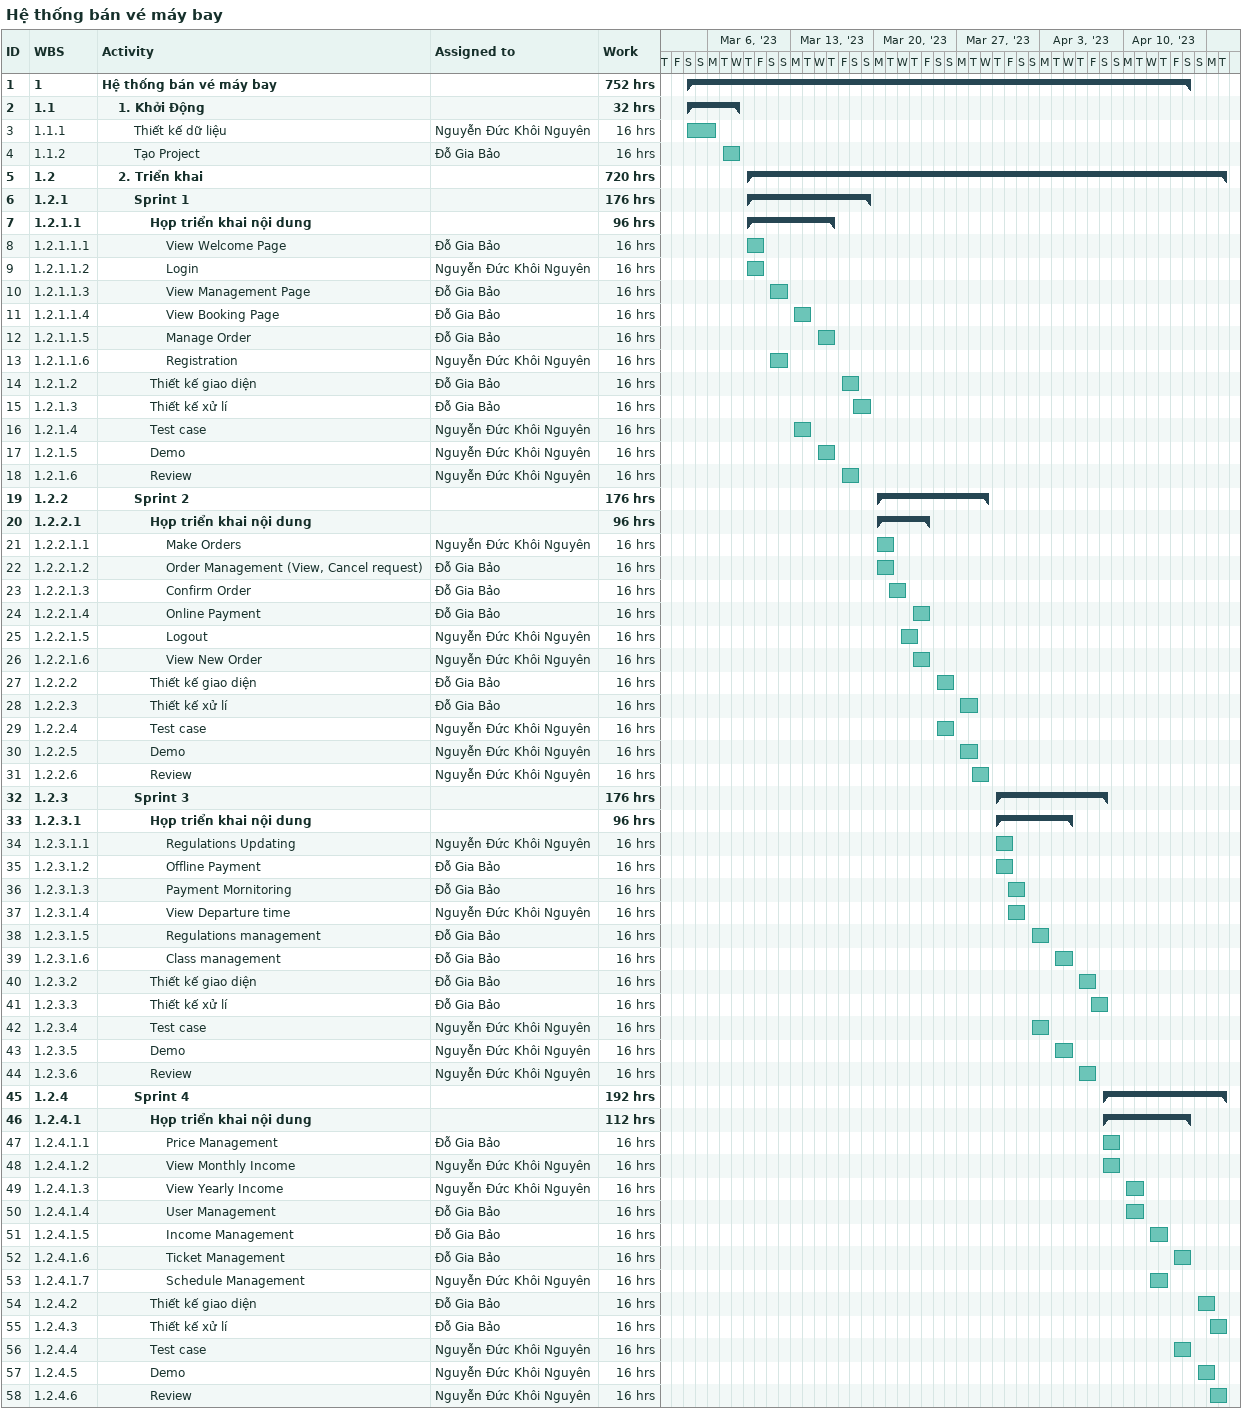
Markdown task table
Hệ thống bán vé máy bay

| ID | WBS | Task | Start | Finish | Resources | Work (h) |
|---|---|---|---|---|---|---|
| 1 | 1 | **Hệ thống bán vé máy bay** | 2023-03-04 | 2023-04-15 |  | 752 |
| 2 | 1.1 | **1. Khởi Động** | 2023-03-04 | 2023-03-08 |  | 32 |
| 3 | 1.1.1 | Thiết kế dữ liệu | 2023-03-04 | 2023-03-06 | Nguyễn Đức Khôi Nguyên | 16 |
| 4 | 1.1.2 | Tạo Project | 2023-03-07 | 2023-03-08 | Đỗ Gia Bảo | 16 |
| 5 | 1.2 | **2. Triển khai** | 2023-03-09 | 2023-04-18 |  | 720 |
| 6 | 1.2.1 | **Sprint 1** | 2023-03-09 | 2023-03-19 |  | 176 |
| 7 | 1.2.1.1 | **Họp triển khai nội dung** | 2023-03-09 | 2023-03-16 |  | 96 |
| 8 | 1.2.1.1.1 | View Welcome Page | 2023-03-09 | 2023-03-10 | Đỗ Gia Bảo | 16 |
| 9 | 1.2.1.1.2 | Login | 2023-03-09 | 2023-03-10 | Nguyễn Đức Khôi Nguyên | 16 |
| 10 | 1.2.1.1.3 | View Management Page | 2023-03-11 | 2023-03-12 | Đỗ Gia Bảo | 16 |
| 11 | 1.2.1.1.4 | View Booking Page | 2023-03-13 | 2023-03-14 | Đỗ Gia Bảo | 16 |
| 12 | 1.2.1.1.5 | Manage Order | 2023-03-15 | 2023-03-16 | Đỗ Gia Bảo | 16 |
| 13 | 1.2.1.1.6 | Registration | 2023-03-11 | 2023-03-12 | Nguyễn Đức Khôi Nguyên | 16 |
| 14 | 1.2.1.2 | Thiết kế giao diện | 2023-03-17 | 2023-03-18 | Đỗ Gia Bảo | 16 |
| 15 | 1.2.1.3 | Thiết kế xử lí | 2023-03-18 | 2023-03-19 | Đỗ Gia Bảo | 16 |
| 16 | 1.2.1.4 | Test case | 2023-03-13 | 2023-03-14 | Nguyễn Đức Khôi Nguyên | 16 |
| 17 | 1.2.1.5 | Demo | 2023-03-15 | 2023-03-16 | Nguyễn Đức Khôi Nguyên | 16 |
| 18 | 1.2.1.6 | Review | 2023-03-17 | 2023-03-18 | Nguyễn Đức Khôi Nguyên | 16 |
| 19 | 1.2.2 | **Sprint 2** | 2023-03-20 | 2023-03-29 |  | 176 |
| 20 | 1.2.2.1 | **Họp triển khai nội dung** | 2023-03-20 | 2023-03-24 |  | 96 |
| 21 | 1.2.2.1.1 | Make Orders | 2023-03-20 | 2023-03-21 | Nguyễn Đức Khôi Nguyên | 16 |
| 22 | 1.2.2.1.2 | Order Management (View, Cancel request) | 2023-03-20 | 2023-03-21 | Đỗ Gia Bảo | 16 |
| 23 | 1.2.2.1.3 | Confirm Order | 2023-03-21 | 2023-03-22 | Đỗ Gia Bảo | 16 |
| 24 | 1.2.2.1.4 | Online Payment | 2023-03-23 | 2023-03-24 | Đỗ Gia Bảo | 16 |
| 25 | 1.2.2.1.5 | Logout | 2023-03-22 | 2023-03-23 | Nguyễn Đức Khôi Nguyên | 16 |
| 26 | 1.2.2.1.6 | View New Order | 2023-03-23 | 2023-03-24 | Nguyễn Đức Khôi Nguyên | 16 |
| 27 | 1.2.2.2 | Thiết kế giao diện | 2023-03-25 | 2023-03-26 | Đỗ Gia Bảo | 16 |
| 28 | 1.2.2.3 | Thiết kế xử lí | 2023-03-27 | 2023-03-28 | Đỗ Gia Bảo | 16 |
| 29 | 1.2.2.4 | Test case | 2023-03-25 | 2023-03-26 | Nguyễn Đức Khôi Nguyên | 16 |
| 30 | 1.2.2.5 | Demo | 2023-03-27 | 2023-03-28 | Nguyễn Đức Khôi Nguyên | 16 |
| 31 | 1.2.2.6 | Review | 2023-03-28 | 2023-03-29 | Nguyễn Đức Khôi Nguyên | 16 |
| 32 | 1.2.3 | **Sprint 3** | 2023-03-30 | 2023-04-08 |  | 176 |
| 33 | 1.2.3.1 | **Họp triển khai nội dung** | 2023-03-30 | 2023-04-05 |  | 96 |
| 34 | 1.2.3.1.1 | Regulations Updating | 2023-03-30 | 2023-03-31 | Nguyễn Đức Khôi Nguyên | 16 |
| 35 | 1.2.3.1.2 | Offline Payment | 2023-03-30 | 2023-03-31 | Đỗ Gia Bảo | 16 |
| 36 | 1.2.3.1.3 | Payment Mornitoring | 2023-03-31 | 2023-04-01 | Đỗ Gia Bảo | 16 |
| 37 | 1.2.3.1.4 | View Departure time | 2023-03-31 | 2023-04-01 | Nguyễn Đức Khôi Nguyên | 16 |
| 38 | 1.2.3.1.5 | Regulations management | 2023-04-02 | 2023-04-03 | Đỗ Gia Bảo | 16 |
| 39 | 1.2.3.1.6 | Class management | 2023-04-04 | 2023-04-05 | Đỗ Gia Bảo | 16 |
| 40 | 1.2.3.2 | Thiết kế giao diện | 2023-04-06 | 2023-04-07 | Đỗ Gia Bảo | 16 |
| 41 | 1.2.3.3 | Thiết kế xử lí | 2023-04-07 | 2023-04-08 | Đỗ Gia Bảo | 16 |
| 42 | 1.2.3.4 | Test case | 2023-04-02 | 2023-04-03 | Nguyễn Đức Khôi Nguyên | 16 |
| 43 | 1.2.3.5 | Demo | 2023-04-04 | 2023-04-05 | Nguyễn Đức Khôi Nguyên | 16 |
| 44 | 1.2.3.6 | Review | 2023-04-06 | 2023-04-07 | Nguyễn Đức Khôi Nguyên | 16 |
| 45 | 1.2.4 | **Sprint 4** | 2023-04-08 | 2023-04-18 |  | 192 |
| 46 | 1.2.4.1 | **Họp triển khai nội dung** | 2023-04-08 | 2023-04-15 |  | 112 |
| 47 | 1.2.4.1.1 | Price Management | 2023-04-08 | 2023-04-09 | Đỗ Gia Bảo | 16 |
| 48 | 1.2.4.1.2 | View Monthly Income | 2023-04-08 | 2023-04-09 | Nguyễn Đức Khôi Nguyên | 16 |
| 49 | 1.2.4.1.3 | View Yearly Income | 2023-04-10 | 2023-04-11 | Nguyễn Đức Khôi Nguyên | 16 |
| 50 | 1.2.4.1.4 | User Management | 2023-04-10 | 2023-04-11 | Đỗ Gia Bảo | 16 |
| 51 | 1.2.4.1.5 | Income Management | 2023-04-12 | 2023-04-13 | Đỗ Gia Bảo | 16 |
| 52 | 1.2.4.1.6 | Ticket Management | 2023-04-14 | 2023-04-15 | Đỗ Gia Bảo | 16 |
| 53 | 1.2.4.1.7 | Schedule Management | 2023-04-12 | 2023-04-13 | Nguyễn Đức Khôi Nguyên | 16 |
| 54 | 1.2.4.2 | Thiết kế giao diện | 2023-04-16 | 2023-04-17 | Đỗ Gia Bảo | 16 |
| 55 | 1.2.4.3 | Thiết kế xử lí | 2023-04-17 | 2023-04-18 | Đỗ Gia Bảo | 16 |
| 56 | 1.2.4.4 | Test case | 2023-04-14 | 2023-04-15 | Nguyễn Đức Khôi Nguyên | 16 |
| 57 | 1.2.4.5 | Demo | 2023-04-16 | 2023-04-17 | Nguyễn Đức Khôi Nguyên | 16 |
| 58 | 1.2.4.6 | Review | 2023-04-17 | 2023-04-18 | Nguyễn Đức Khôi Nguyên | 16 |
